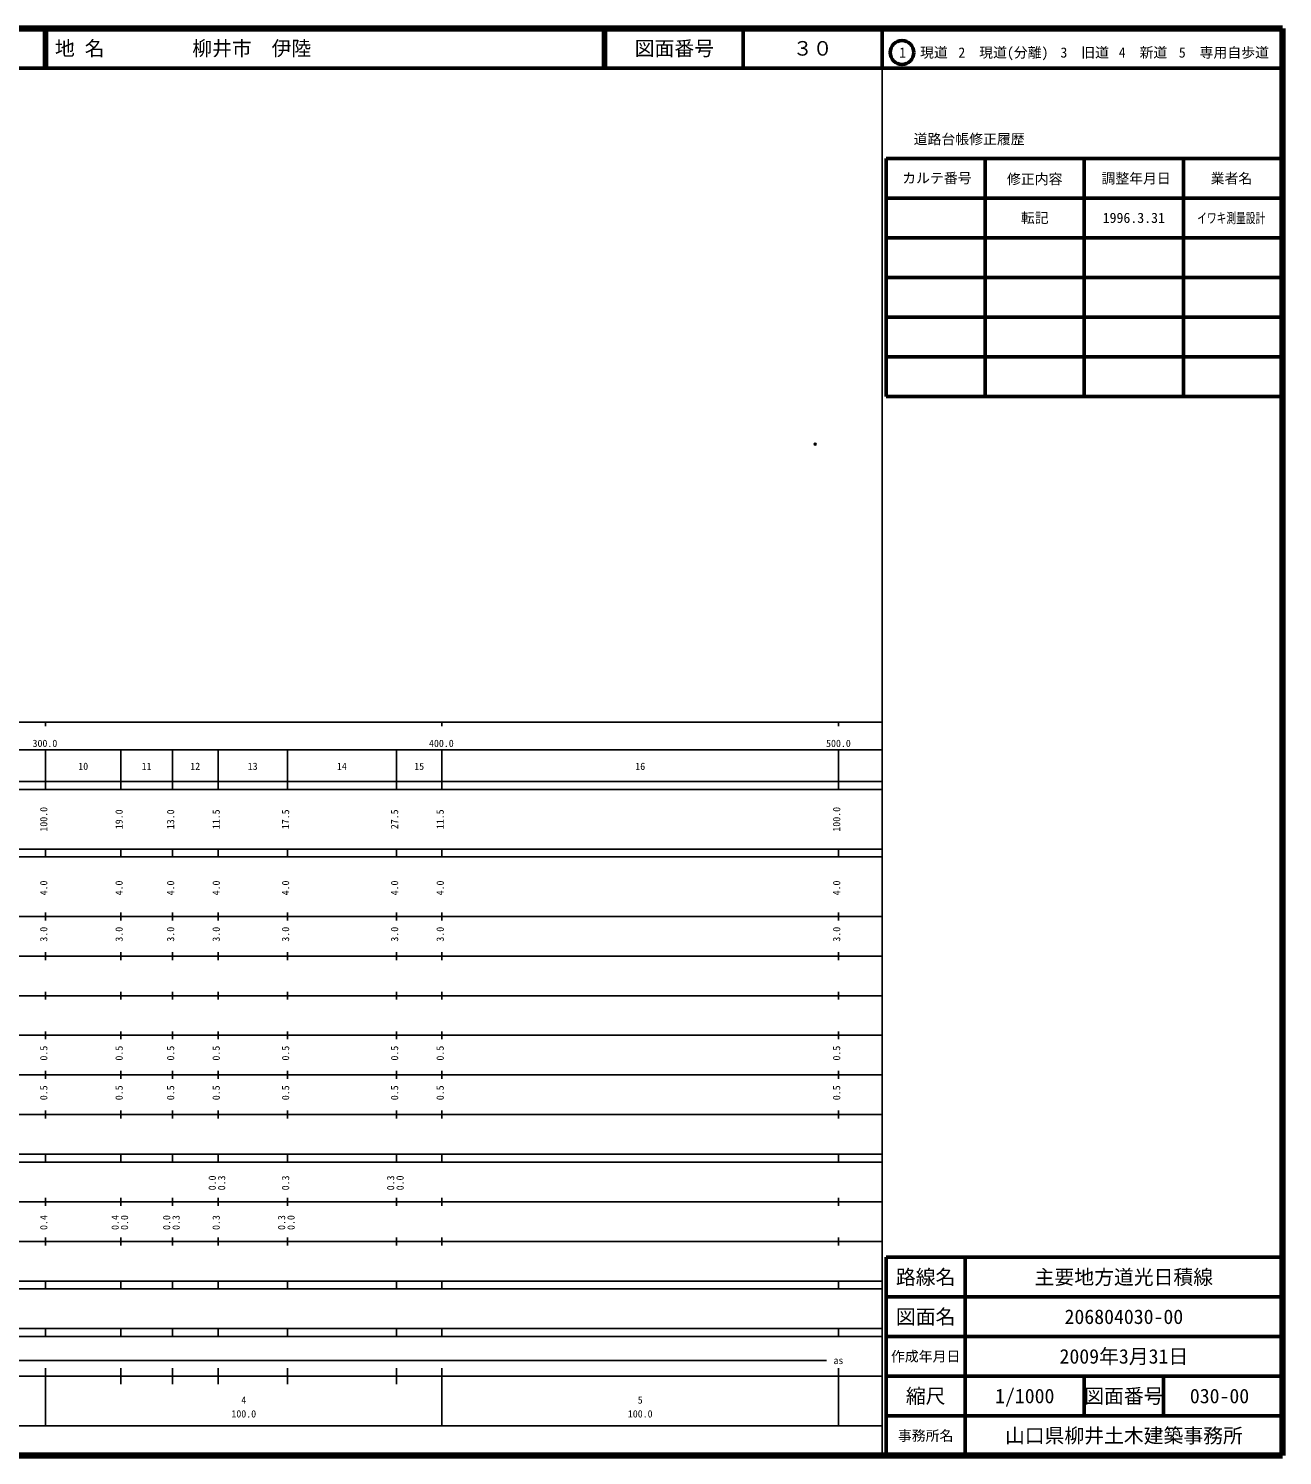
# Model space of a CAD drawing. Units: millimetres on the paper. Extents: x 40 to 680, y 20 to 380.
# Drawn here: x 363.7 to 680, y 20 to 380 of the extents above; entities that cross this region are included whole.
import ezdxf
from ezdxf.enums import TextEntityAlignment as Align

# ---------------------------------------------------------------- set-up
doc = ezdxf.new("R2010")
doc.units = ezdxf.units.MM
doc.header["$PDMODE"] = 32
doc.header["$PDSIZE"] = 0.5
doc.layers.add('M-OTRS', color=6, linetype='Continuous')
doc.layers.add('M-TTL-TXT', color=7, linetype='Continuous')
for name, color, linetype, lineweight in [('M-TTL', 2, 'Continuous', 140), ('M-TTL-BAND', 7, 'Continuous', 25), ('M-TTL-FRAM', 2, 'Continuous', 50), ('M-TTL-LINE', 7, 'Continuous', 50)]:
    doc.layers.add(name, color=color, linetype=linetype, lineweight=lineweight)
doc.styles.add('ＭＳ ゴシック', font='')
doc.styles.get('ＭＳ ゴシック').set_extended_font_data('MS Gothic')

msp = doc.modelspace()

# ---------------------------------------------------------------- linework, layer by layer
at = {"layer": 'M-OTRS'}
msp.add_point((562.145, 275.154), dxfattribs=at)
at = {"layer": 'M-TTL'}
for p, q in [((680, 380), (40, 380)), ((680, 20), (680, 380)), ((40, 20), (680, 20))]:
    msp.add_line(p, q, dxfattribs=at)
at = {"layer": 'M-TTL-BAND'}
for p, q in [((579, 20), (579, 370)), ((40, 205), (579, 205)), ((368, 205), (368, 204)), ((468, 205), (468, 204)), ((568, 205), (568, 204)), ((68, 198), (579, 198)), ((368, 188), (368, 198)), ((387, 188), (387, 198)), ((400, 188), (400, 198)), ((411.5, 188), (411.5, 198)), ((429, 188), (429, 198)), ((456.5, 188), (456.5, 198)), ((468, 188), (468, 198)), ((568, 188), (568, 198)), ((40, 190), (579, 190)), ((40, 188), (579, 188)), ((40, 173), (579, 173)), ((368, 171), (368, 173)), ((387, 171), (387, 173)), ((400, 171), (400, 173)), ((411.5, 171), (411.5, 173)), ((429, 171), (429, 173)), ((456.5, 171), (456.5, 173)), ((468, 171), (468, 173)), ((568, 171), (568, 173)), ((40, 171), (579, 171)), ((40, 156), (579, 156)), ((368, 155), (368, 157)), ((387, 155), (387, 157)), ((400, 155), (400, 157)), ((411.5, 155), (411.5, 157)), ((429, 155), (429, 157)), ((456.5, 155), (456.5, 157)), ((468, 155), (468, 157)), ((568, 155), (568, 157)), ((46, 146), (579, 146)), ((368, 145), (368, 147)), ((387, 145), (387, 147)), ((400, 145), (400, 147)), ((411.5, 145), (411.5, 147)), ((429, 145), (429, 147)), ((456.5, 145), (456.5, 147)), ((468, 145), (468, 147)), ((568, 145), (568, 147)), ((368, 135), (368, 137)), ((387, 135), (387, 137)), ((400, 135), (400, 137)), ((411.5, 135), (411.5, 137)), ((429, 135), (429, 137)), ((456.5, 135), (456.5, 137)), ((468, 135), (468, 137)), ((568, 135), (568, 137)), ((52, 136), (579, 136)), ((46, 126), (579, 126)), ((368, 125), (368, 127)), ((387, 125), (387, 127)), ((400, 125), (400, 127)), ((411.5, 125), (411.5, 127)), ((429, 125), (429, 127)), ((456.5, 125), (456.5, 127)), ((468, 125), (468, 127)), ((568, 125), (568, 127)), ((52, 116), (579, 116)), ((368, 115), (368, 117)), ((387, 115), (387, 117)), ((400, 115), (400, 117)), ((411.5, 115), (411.5, 117)), ((429, 115), (429, 117)), ((456.5, 115), (456.5, 117)), ((468, 115), (468, 117)), ((568, 115), (568, 117)), ((46, 106), (579, 106)), ((368, 105), (368, 107)), ((387, 105), (387, 107)), ((400, 105), (400, 107)), ((411.5, 105), (411.5, 107)), ((429, 105), (429, 107)), ((456.5, 105), (456.5, 107)), ((468, 105), (468, 107)), ((568, 105), (568, 107)), ((40, 96), (579, 96)), ((40, 94), (579, 94)), ((368, 94), (368, 96)), ((387, 94), (387, 96)), ((400, 94), (400, 96)), ((411.5, 94), (411.5, 96)), ((429, 94), (429, 96)), ((456.5, 94), (456.5, 96)), ((468, 94), (468, 96)), ((568, 94), (568, 96)), ((49, 84), (579, 84)), ((368, 83), (368, 85)), ((387, 83), (387, 85)), ((400, 83), (400, 85)), ((411.5, 83), (411.5, 85)), ((429, 83), (429, 85)), ((456.5, 83), (456.5, 85)), ((468, 83), (468, 85)), ((568, 83), (568, 85)), ((40, 74), (579, 74)), ((368, 73), (368, 75)), ((387, 73), (387, 75)), ((400, 73), (400, 75)), ((411.5, 73), (411.5, 75)), ((429, 73), (429, 75)), ((456.5, 73), (456.5, 75)), ((468, 73), (468, 75)), ((568, 73), (568, 75)), ((40, 64), (579, 64)), ((40, 62), (579, 62)), ((368, 62), (368, 64)), ((387, 62), (387, 64)), ((400, 62), (400, 64)), ((411.5, 62), (411.5, 64)), ((429, 62), (429, 64)), ((456.5, 62), (456.5, 64)), ((468, 62), (468, 64)), ((568, 62), (568, 64)), ((40, 52), (579, 52)), ((368, 50), (368, 52)), ((387, 50), (387, 52)), ((400, 50), (400, 52)), ((411.5, 50), (411.5, 52)), ((429, 50), (429, 52)), ((456.5, 50), (456.5, 52)), ((468, 50), (468, 52)), ((568, 50), (568, 52)), ((40, 50), (579, 50)), ((71, 44), (565, 44)), ((40, 40), (579, 40)), ((368, 27.5), (368, 42)), ((387, 38), (387, 42)), ((400, 38), (400, 42)), ((411.5, 38), (411.5, 42)), ((429, 38), (429, 42)), ((456.5, 38), (456.5, 42)), ((468, 27.5), (468, 42)), ((568, 27.5), (568, 42)), ((68, 27.5), (579, 27.5))]:
    msp.add_line(p, q, dxfattribs=at)
at = {"layer": 'M-TTL-FRAM'}
for p, q in [((580, 347.197), (580, 287.197)), ((580, 347.197), (680, 347.197)), ((580, 287.197), (680, 287.197)), ((680, 70), (580, 70)), ((580, 70), (580, 20))]:
    msp.add_line(p, q, dxfattribs=at)
at = {"layer": 'M-TTL-LINE'}
for p, q in [((367.75, 380), (367.75, 370)), ((368.25, 380), (368.25, 370)), ((508.747, 380), (508.747, 370)), ((509.247, 380), (509.247, 370)), ((543.997, 380), (543.997, 370)), ((579, 380), (579, 370)), ((40, 370), (680, 370)), ((605, 347.197), (605, 287.197)), ((630, 347.197), (630, 287.197)), ((655, 347.197), (655, 287.197)), ((580, 337.197), (680, 337.197)), ((580, 327.197), (680, 327.197)), ((580, 317.197), (680, 317.197)), ((580, 307.197), (680, 307.197)), ((580, 297.197), (680, 297.197)), ((600, 70), (600, 20)), ((680, 60), (580, 60)), ((680, 50), (580, 50)), ((680, 40), (580, 40)), ((630, 40), (630, 30)), ((650, 40), (650, 30)), ((680, 30), (580, 30))]:
    msp.add_line(p, q, dxfattribs=at)
msp.add_circle((584.031, 373.958), 3, dxfattribs=at)

# ---------------------------------------------------------------- texts
at = {"layer": 'M-TTL-BAND', "style": 'ＭＳ ゴシック'}
for s, p in [('300.0', (367.844, 198.195)), ('400.0', (467.844, 198.195)), ('500.0', (568, 198.195)), ('500.0', (568, 198.195)), ('10', (377.5, 192.405)), ('11', (393.5, 192.405)), ('12', (405.75, 192.405)), ('13', (420.25, 192.405)), ('14', (442.75, 192.405)), ('15', (462.25, 192.405)), ('16', (518, 192.405)), ('as', (568, 42.5)), ('4', (418, 32.523)), ('5', (518, 32.523)), ('100.0', (418, 29.033)), ('100.0', (518, 29.033))]:
    msp.add_text(s, height=1.833, dxfattribs=at).set_placement(p, align=Align.BOTTOM_CENTER)
for s, p in [('100.0', (369, 180.5)), ('19.0', (388, 180.5)), ('13.0', (401, 180.5)), ('11.5', (412.5, 180.5)), ('17.5', (430, 180.5)), ('27.5', (457.5, 180.5)), ('11.5', (469, 180.5)), ('100.0', (569, 180.5)), ('4.0', (369, 163.174)), ('4.0', (388, 163.174)), ('4.0', (401, 163.174)), ('4.0', (412.5, 163.174)), ('4.0', (430, 163.174)), ('4.0', (457.5, 163.174)), ('4.0', (469, 163.174)), ('4.0', (569, 163.174)), ('3.0', (369, 151.5)), ('3.0', (388, 151.5)), ('3.0', (401, 151.5)), ('3.0', (412.5, 151.5)), ('3.0', (430, 151.5)), ('3.0', (457.5, 151.5)), ('3.0', (469, 151.5)), ('3.0', (569, 151.5)), ('0.5', (369, 121.5)), ('0.5', (388, 121.5)), ('0.5', (401, 121.5)), ('0.5', (412.5, 121.5)), ('0.5', (430, 121.5)), ('0.5', (457.5, 121.5)), ('0.5', (469, 121.5)), ('0.5', (569, 121.5)), ('0.5', (369, 111.5)), ('0.5', (388, 111.5)), ('0.5', (401, 111.5)), ('0.5', (412.5, 111.5)), ('0.5', (430, 111.5)), ('0.5', (457.5, 111.5)), ('0.5', (469, 111.5)), ('0.5', (569, 111.5)), ('0.0', (411.5, 88.764)), ('0.3', (413.87, 88.764)), ('0.3', (430, 88.764)), ('0.3', (456.5, 88.764)), ('0.0', (458.87, 88.764)), ('0.4', (369, 78.764)), ('0.4', (387, 78.764)), ('0.0', (389.37, 78.764)), ('0.0', (400, 78.764)), ('0.3', (402.37, 78.764)), ('0.3', (412.5, 78.764)), ('0.3', (429, 78.764)), ('0.0', (431.37, 78.764))]:
    msp.add_text(s, height=1.833, rotation=90, dxfattribs=at).set_placement(p, align=Align.BOTTOM_CENTER)
at = {"layer": 'M-TTL-TXT', "style": 'ＭＳ ゴシック'}
for s, p in [('地 名', (370.38, 375)), ('柳井市\u3000伊陸', (405.024, 375))]:
    msp.add_text(s, height=3.666, dxfattribs=at).set_placement(p, align=Align.MIDDLE_LEFT)
for s, height, p in [('図面番号', 3.666, (526.622, 375)), ('３０', 3.666, (561.497, 375)), ('1\u3000現道', 2.566, (589.448, 373.958)), ('2\u3000現道(分離)', 2.566, (609.619, 373.958)), ('3\u3000旧道', 2.566, (630.121, 373.958)), ('4\u3000新道', 2.566, (644.824, 373.958)), ('5\u3000専用自歩道', 2.566, (665.228, 373.958)), ('道路台帳修正履歴', 2.566, (600.968, 352.113)), ('カルテ番号', 2.566, (592.839, 342.277)), ('修正内容', 2.566, (617.509, 342.023)), ('調整年月日', 2.566, (643.089, 342.197)), ('業者名', 2.566, (667.134, 342.197)), ('転記', 2.566, (617.5, 332.245)), ('1996.3.31', 2.566, (642.5, 332.245)), ('路線名', 3.666, (590, 65)), ('路線名', 3.666, (590, 65)), ('主要地方道光日積線', 3.666, (640, 65)), ('図面名', 3.666, (590, 55)), ('図面名', 3.666, (590, 55)), ('206804030-00', 3.666, (640, 55)), ('2009年3月31日', 3.666, (640, 45)), ('作成年月日', 2.566, (590, 45)), ('作成年月日', 2.566, (590, 45)), ('縮尺', 3.666, (590, 35)), ('縮尺', 3.666, (590, 35)), ('1/1000', 3.666, (615, 35)), ('図面番号', 3.666, (640, 35)), ('図面番号', 3.666, (640, 35)), ('030-00', 3.666, (664.125, 35)), ('事務所名', 2.566, (590, 25)), ('事務所名', 2.566, (590, 25)), ('山口県柳井土木建築事務所', 3.666, (640, 25))]:
    msp.add_text(s, height=height, dxfattribs=at).set_placement(p, align=Align.MIDDLE_CENTER)
at = {"layer": 'M-TTL-TXT', "style": 'ＭＳ ゴシック', "width": 0.7}
msp.add_text('イワキ測量設計', height=2.566, dxfattribs=at).set_placement((667.077, 332.189), align=Align.MIDDLE_CENTER)

doc.saveas('drawing.dxf')
